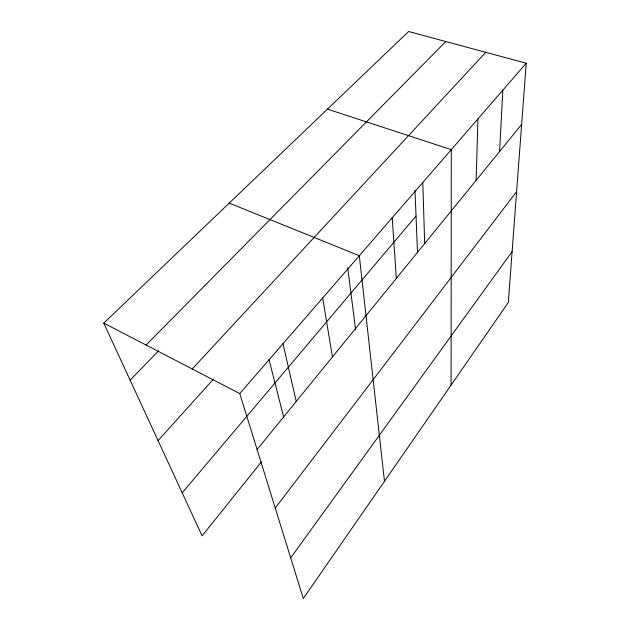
<?xml version="1.0" encoding="UTF-8"?>
<svg xmlns="http://www.w3.org/2000/svg" width="630" height="630" viewBox="0 0 630 630"><rect width="100%" height="100%" fill="white"/><g stroke="black" fill="none" stroke-linecap="round" stroke-linejoin="round"><path stroke-width="0.94" d="M451.096 385.095L451.293 149.649L327.466 109.124M476.154 180.314L477.918 118.944M499.582 151.523L502.842 90.192M526.231 63.221L508.3 302.502L303.298 598.5L239.754 393.592L103.769 323.135L408.602 31.5L526.231 63.221L239.754 393.592M290.698 557.873L512.111 251.606M275.247 508.04L516.608 191.63M261.442 461.884L202.096 535.862L103.769 323.135M257.095 449.513L521.648 124.409M182.204 492.825L416.028 216.043M158.075 440.622L213.57 379M192.237 368.975L485.762 52.306M130.111 380.126L158.689 350.705M146.081 345.059L445.804 41.533M229.241 203.096L359.305 255.725L384.473 481.288M269.057 359.683L283.831 417.769M282.98 343.744L296.226 401.42M322.694 297.943L332.419 356.942M347.728 267.868L355.659 330.033M392.207 217.783L396.341 278.397M414.997 190.291L417.517 252.898M422.793 182.511L424.691 243.558"/></g></svg>
